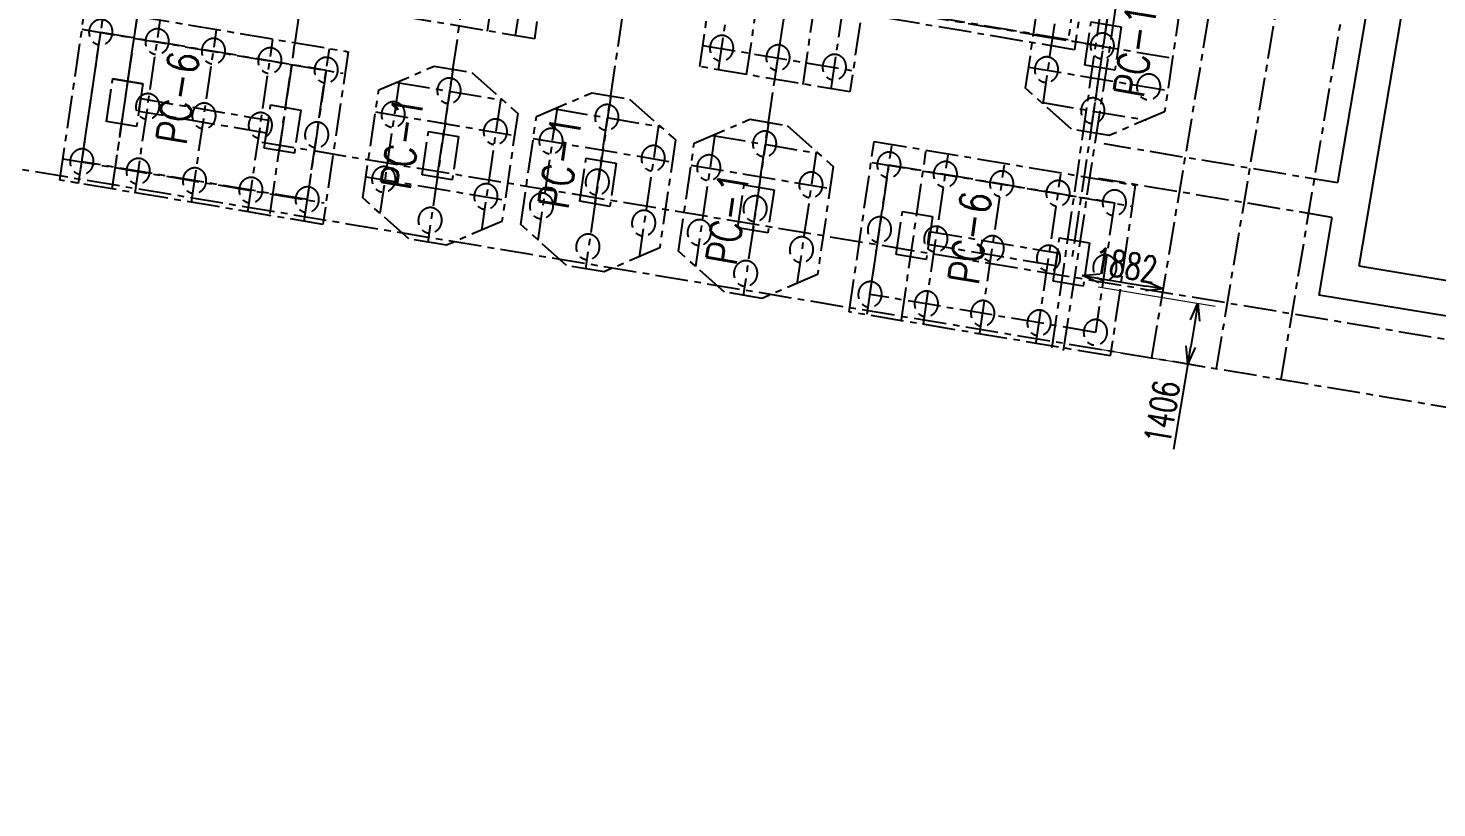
# Model space of a CAD drawing. Header units: millimetres. Extents: x 6239764 to 13047540, y 367704 to 979893.
# Drawn here: x 8120330 to 8152590, y 394037 to 411889 of the extents above; entities that cross this region are included whole.
import ezdxf

# ---------------------------------------------------------------- set-up
doc = ezdxf.new("R2010")
doc.units = ezdxf.units.MM
doc.header["$LTSCALE"] = 300
doc.linetypes.add('CENTER', pattern=[2, 1.25, -0.25, 0.25, -0.25])
doc.styles.get("Standard").update_dxf_attribs({"font": 'txt8.shx', "width": 0.7, "bigfont": 'hztxt_ii.shx'})
doc.dimstyles.new('STANDARD$0', dxfattribs={"dimscale": 200, "dimtxt": 3, "dimasz": 2, "dimexe": 2, "dimexo": 2, "dimgap": 0.5, "dimtad": 1, "dimdec": 0, "dimdsep": 46, "dimtxsty": 'Standard', "dimblk": 'OPEN30', "dimcen": 0, "dimclrd": 256, "dimclre": 256, "dimclrt": 256, "dimadec": 0, "dimazin": 0, "dimtfac": 1, "dimtdec": 0, "dimtmove": 0, "dimatfit": 3, "dimldrblk": 'OPEN30', "dimfxl": 2, "dimlwd": 25, "dimlwe": 15, "dimarcsym": 0})

# ---------------------------------------------------------------- blocks, each defined once
blk = doc.blocks.new('_Open30')
at = {"color": 0, "linetype": 'ByBlock', "lineweight": -2}
for p, q in [((-1, 0.268), (0, 0)), ((0, 0), (-1, -0.268)), ((0, 0), (-1, 0))]:
    blk.add_line(p, q, dxfattribs=at)
blk = doc.blocks.new('*D1395')
at = {"lineweight": 15, "ltscale": 2, "transparency": 16777216}
for p, q in [((8144837, 405970), (8147513, 405523)), ((8144606, 404583), (8147281, 404136))]:
    blk.add_line(p, q, dxfattribs=at)
at = {"lineweight": 25, "ltscale": 2, "transparency": 16777216}
for p, q in [((8147053, 405194), (8146953, 404597)), ((8146887, 404202), (8146561, 402249))]:
    blk.add_line(p, q, dxfattribs=at)
at = {"layer": 'Defpoints', "color": 0, "linetype": 'CENTER', "ltscale": 2, "transparency": 16777216}
for p in [(8144443, 406036, 12095), (8144211, 404649, 12100), (8146887, 404202)]:
    blk.add_point(p, dxfattribs=at)
at = {"linetype": 'CENTER', "lineweight": 25, "ltscale": 2, "transparency": 16777216, "xscale": 400, "yscale": 400, "zscale": 400}
for p, rotation in [((8147118, 405589), 80.52275411682078), ((8146887, 404202), 260.5227541168207)]:
    blk.add_blockref('_Open30', p, dxfattribs=dict(at, rotation=rotation))
at = {"linetype": 'CENTER', "lineweight": -3, "ltscale": 2, "transparency": 16777216, "insert": (8146296, 403094), "char_height": 600, "attachment_point": 5, "rotation": 80.5228}
blk.add_mtext('1406', dxfattribs=at)
blk = doc.blocks.new('*D1396')
at = {"lineweight": 25, "ltscale": 2, "transparency": 16777216}
blk.add_line((8144865, 406161), (8145932, 405983), dxfattribs=at)
at = {"lineweight": 15, "ltscale": 2, "transparency": 16777216}
for p, q in [((8144405, 405832), (8144405, 405832)), ((8146261, 405522), (8146261, 405522))]:
    blk.add_line(p, q, dxfattribs=at)
at = {"layer": 'Defpoints', "color": 0, "linetype": 'CENTER', "ltscale": 2, "transparency": 16777216}
for p in [(8144470, 406226, 12088), (8146327, 405917), (8146327, 405917)]:
    blk.add_point(p, dxfattribs=at)
at = {"linetype": 'CENTER', "lineweight": 25, "ltscale": 2, "transparency": 16777216, "xscale": 400, "yscale": 400, "zscale": 400}
for p, rotation in [((8144470, 406226), 170.5289534937442), ((8146327, 405917), 350.5289534937442)]:
    blk.add_blockref('_Open30', p, dxfattribs=dict(at, rotation=rotation))
at = {"linetype": 'CENTER', "lineweight": -3, "ltscale": 2, "transparency": 16777216, "insert": (8145464, 406466), "char_height": 600, "attachment_point": 5, "rotation": 350.529}
blk.add_mtext('1882', dxfattribs=at)

msp = doc.modelspace()

# ---------------------------------------------------------------- linework, layer by layer
at = {"linetype": 'CENTER', "lineweight": -3, "ltscale": 2, "extrusion": (0.488696, -0.037706, 0.871639)}
for p, q in [((8126089.4, 409124.8, 22518.8), (8130415, 438688, 21372.5)), ((8129703, 408516.5, 20466.5), (8134028.5, 438079.7, 19320.2)), ((8122251.6, 408200.6, 24630.5), (8126069.6, 434294.4, 23618.7)), ((8122251.6, 408200.6, 24630.5), (8126012.9, 433907.7, 23633.7)), ((8122540.9, 410178, 24553.8), (8126012.9, 433907.7, 23633.7)), ((8133316.5, 407908.2, 18414.1), (8136853.7, 432082.8, 17476.8)), ((8136930.1, 407299.9, 16361.8), (8140467.3, 431474.5, 15424.5)), ((8147694.4, 430257.9, 11319.8), (8144222.4, 406528.2, 12239.9)), ((8144042.3, 404510.5, 11698.3), (8147905.3, 429822.9, 10985.9)), ((8143783, 404575.7, 12401.8), (8145895, 419242, 11852.1)), ((8130847.3, 411819, 19967.7), (8131426, 415774, 19814.4)), ((8131492.6, 411710.4, 19601.2), (8132071.3, 415665.3, 19447.9)), ((8144962.9, 411469, 12038.5), (8123264.2, 415121.7, 24362.2)), ((8136138.7, 410928.3, 16962.5), (8136717.3, 414883.2, 16809.2)), ((8136783.9, 410819.7, 16596), (8137362.6, 414774.6, 16442.7)), ((8137429.2, 410711, 16229.6), (8138007.9, 414666, 16076.2)), ((8138074.5, 410602.4, 15863.1), (8138653.2, 414557.4, 15709.7)), ((8138719.8, 410493.8, 15496.6), (8139298.5, 414448.7, 15343.2)), ((8145235.1, 413449.4, 11971.6), (8144656.4, 409494.4, 12124.9)), ((8144005.2, 413178, 12649.4), (8143563.2, 410156.9, 12766.5)), ((8121485.8, 408329.5, 25065.4), (8122057.3, 412235, 24914)), ((8122258.8, 408250, 24628.6), (8122823, 412106.1, 24479.1)), ((8122776.4, 408112.2, 24332.4), (8123355.1, 412067.2, 24179.1)), ((8121562, 411862.5, 25175.6), (8127541.6, 410855.9, 21779.5)), ((8124067, 407895, 23599.5), (8124645.6, 411849.9, 23446.1)), ((8143354, 411739.8, 12952.2), (8146537.4, 411204, 11144.3)), ((8125357.5, 407677.7, 22866.5), (8125936.2, 411632.7, 22713.2)), ((8125868.2, 407642.4, 22578.6), (8126432.4, 411498.5, 22429.1)), ((8126648.1, 407460.5, 22133.5), (8127226.8, 411415.4, 21980.2)), ((8135780.8, 411495.1, 17187.7), (8139222.3, 410915.7, 15233.1)), ((8143245.5, 410998.3, 12981), (8146428.9, 410462.4, 11173)), ((8122124.4, 409741.6, 24768.5), (8122269.1, 410730.3, 24730.1)), ((8122124.4, 409741.6, 24768.5), (8122269.1, 410730.3, 24730.1)), ((8122269.1, 410730.3, 24730.1), (8122957.4, 410614.5, 24339.2)), ((8122269.1, 410730.3, 24730.1), (8122957.4, 410614.5, 24339.2)), ((8130057.4, 410938.9, 20372.5), (8129478.7, 406984, 20525.9)), ((8128827.6, 410667.5, 21050.3), (8128385.5, 407646.4, 21167.5)), ((8128780.5, 410647.3, 21075.8), (8131189.6, 410241.8, 19707.6)), ((8131150.6, 410276.5, 19731), (8130708.5, 407255.3, 19848.1)), ((8132441.2, 410059.2, 18998), (8131999.1, 407038.1, 19115.1)), ((8132394.1, 410039, 19023.5), (8134803.2, 409633.5, 17655.3)), ((8133671, 410330.6, 18320.2), (8133092.3, 406375.6, 18473.6)), ((8143524.2, 410191.6, 12789.9), (8145933.2, 409786, 11421.7)), ((8128284.9, 409970.9, 21324.5), (8131468.3, 409435, 19516.5)), ((8137284.6, 409722.3, 16267.9), (8136705.9, 405767.3, 16421.3)), ((8134764.2, 409668.2, 17678.6), (8134322.1, 406647, 17795.8)), ((8136054.7, 409450.9, 16945.7), (8135612.7, 406429.8, 17062.8)), ((8136007.7, 409430.7, 16971.2), (8138416.8, 409025.2, 15603)), ((8131898.4, 409362.6, 19272.1), (8135081.8, 408826.7, 17464.1)), ((8138377.8, 409059.9, 15626.3), (8137935.7, 406038.7, 15743.5)), ((8139543.8, 405340.3, 14811.7), (8140108, 409196.4, 14662.2)), ((8140326.7, 405208.5, 14367), (8140890.9, 409064.6, 14217.5)), ((8121128, 408896.2, 25290.6), (8127107.6, 407889.6, 21894.5)), ((8135512, 408754.3, 17219.8), (8138695.4, 408218.4, 15411.8)), ((8139655.7, 408816.6, 14899.3), (8145592.3, 407817.2, 11527.6)), ((8140834.3, 405123, 14078.7), (8141398.5, 408979.1, 13929.2)), ((8142124.9, 404905.8, 13345.7), (8142689.1, 408761.8, 13196.2)), ((8128067.9, 408487.8, 21382), (8131251.3, 407951.9, 19574)), ((8143415.4, 404688.5, 12612.8), (8143979.7, 408544.6, 12463.3))]:
    msp.add_line(p, q, dxfattribs=at)
at = {"linetype": 'CENTER', "lineweight": -3, "ltscale": 2}
for p, q in [((8147543.1, 404092.9), (8152044.6, 431076.6)), ((8146063.5, 404339.7), (8150310.4, 429797)), ((8149022.6, 403846), (8153067.7, 428093.9)), ((8150317.8, 408346.3), (8144974.6, 409237.7)), ((8150184.8, 407557.5), (8144843, 408448.6))]:
    msp.add_line(p, q, dxfattribs=at)
for p, q in [((8151933.2, 417927.8), (8150317.8, 408346.3)), ((8152720.7, 417786.7), (8150807.2, 406437)), ((8150184.8, 407557.5), (8149886.9, 405777.3)), ((8181851.4, 401342.3, -72.5), (8150807.2, 406437, -72.5)), ((8181719.8, 400553.3, -72.5), (8149886.9, 405777.3, -72.5))]:
    msp.add_line(p, q)
at = {"linetype": 'CENTER', "lineweight": -3, "ltscale": 2, "extrusion": (-0.035423, 0.009735, 0.999325)}
msp.add_line((8106290.8, 410974.4, 10693.8), (8184314.6, 397958.8, 13586.3), dxfattribs=at)
at = {"linetype": 'CENTER', "lineweight": -3, "ltscale": 2, "extrusion": (0.457472, -0.028657, 0.888762)}
msp.add_line((8125677.8, 409282.2, 65449.5), (8195148.7, 397715.5, 29317.9), dxfattribs=at)
at = {"linetype": 'CENTER', "lineweight": -3, "ltscale": 2, "extrusion": (0.488696, -0.037706, 0.871639), "elevation": 3975390.2}
for points in [[(1036697.9, -7044173.5), (1037240.7, -7037254.8), (1042374.9, -7037657.6), (1041832.1, -7044576.3)], [(1036912.9, -7043989.8), (1037424.4, -7037469.8), (1042159.9, -7037841.3), (1041648.3, -7044361.3)], [(1036309.1, -7026017.5), (1040296.9, -7026330.4), (1039984, -7030318.1), (1035996.3, -7030005.2)], [(1035652.1, -7034391.8), (1039639.9, -7034704.6), (1039327, -7038692.4), (1035339.2, -7038379.5)], [(1031933.8, -7017860.3), (1035921.5, -7018173.1), (1035374, -7025151.7), (1031386.2, -7024838.8)], [(1036365.3, -7044478.4), (1037362.3, -7044556.7), (1037299.7, -7045354.2), (1036302.8, -7045276)], [(1032393.1, -7018397.9), (1035383.9, -7018632.5), (1034914.6, -7024614.1), (1031923.8, -7024379.5)], [(1033351.7, -7018964.6), (1034348.7, -7019042.8), (1034286.1, -7019840.3), (1033289.2, -7019762.1)], [(1033351.7, -7018964.6), (1034348.7, -7019042.8), (1034286.1, -7019840.3), (1033289.2, -7019762.1)], [(1033351.7, -7018964.6), (1034348.7, -7019042.8), (1034286.1, -7019840.3), (1033289.2, -7019762.1)], [(1033638.1, -7019789.5), (1033937.2, -7019813), (1033671.2, -7023202.5), (1033372.1, -7023179.1)], [(1033023.2, -7023151.7), (1034020.2, -7023229.9), (1033957.6, -7024027.5), (1032960.6, -7023949.2)], [(1032694.7, -7027338.8), (1033691.6, -7027417), (1033629.1, -7028214.6), (1032632.1, -7028136.4)], [(1030315.7, -7038802.9), (1034253.6, -7039111.8), (1033710, -7046040.5), (1029772.1, -7045731.6)], [(1032366.2, -7031526), (1033363.1, -7031604.2), (1033300.6, -7032401.7), (1032303.6, -7032323.5)], [(1030752.1, -7039313.6), (1033742.9, -7039548.2), (1033273.6, -7045529.8), (1030282.8, -7045295.2)], [(1032037.7, -7035713.1), (1033034.6, -7035791.3), (1032972, -7036588.9), (1031975.1, -7036510.6)], [(1031707.6, -7039920.2), (1032704.5, -7039998.4), (1032642, -7040795.9), (1031645, -7040717.7)], [(1031995.5, -7040725.2), (1032294.6, -7040748.6), (1032028.7, -7044138.2), (1031729.6, -7044114.7)], [(1031380.7, -7044087.4), (1032377.6, -7044165.6), (1032315, -7044963.1), (1031318.1, -7044884.9)]]:
    msp.add_lwpolyline(points, close=True, dxfattribs=at)
for points in [[(1034799.5, -7045258.4), (1034877.8, -7044261.4), (1035731.1, -7042974.2), (1038223.4, -7043169.8), (1038865.5, -7044574.3), (1038787.3, -7045571.2), (1037934, -7046858.4), (1035441.6, -7046662.9), (1034799.5, -7045258.4)], [(1031128.9, -7028118.7), (1031207.1, -7027121.8), (1032060.4, -7025834.6), (1034552.8, -7026030.2), (1035194.9, -7027434.7), (1035116.7, -7028431.6), (1034263.4, -7029718.8), (1031771, -7029523.3), (1031128.9, -7028118.7)], [(1030800.4, -7032305.9), (1030878.6, -7031308.9), (1031731.9, -7030021.7), (1034224.2, -7030217.3), (1034866.4, -7031621.8), (1034788.1, -7032618.8), (1033934.8, -7033906), (1031442.5, -7033710.4), (1030800.4, -7032305.9)], [(1030471.9, -7036493), (1030550.1, -7035496.1), (1031403.4, -7034208.9), (1033895.7, -7034404.4), (1034537.8, -7035808.9), (1034459.6, -7036805.9), (1033606.3, -7038093.1), (1031114, -7037897.5), (1030471.9, -7036493)]]:
    msp.add_lwpolyline(points, dxfattribs=at)
at = {"linetype": 'CENTER', "lineweight": -3, "ltscale": 2, "extrusion": (0.488696, -0.037706, 0.871639)}
for centre in [(1035383.9, -7018632.5, 3975390.2), (1035266.6, -7020127.9, 3975390.2), (1035149.3, -7021623.3, 3975390.2), (1036111.5, -7034929.3, 3975390.2), (1036834.1, -7044896.4, 3975390.2), (1035032, -7023118.7, 3975390.2), (1035994.1, -7036424.7, 3975390.2), (1034914.6, -7024614.1, 3975390.2), (1035876.8, -7037920.1, 3975390.2), (1036192.8, -7043481.9, 3975390.2), (1034658.9, -7027874.1, 3975390.2), (1035980, -7046193.6, 3975390.2), (1033771.2, -7020010.6, 3975390.2), (1033653.9, -7021506, 3975390.2), (1034017.5, -7026459.6, 3975390.2), (1034330.3, -7032061.2, 3975390.2), (1035338.7, -7044779.1, 3975390.2), (1033536.6, -7023001.4, 3975390.2), (1033419.2, -7024496.8, 3975390.2), (1033804.8, -7029171.3, 3975390.2), (1033689, -7030646.7, 3975390.2), (1034001.8, -7036248.4, 3975390.2), (1032393.1, -7018397.9, 3975390.2), (1033476.3, -7033358.4, 3975390.2), (1033742.9, -7039548.2, 3975390.2), (1032275.8, -7019893.3, 3975390.2), (1033360.5, -7034833.9, 3975390.2), (1033625.6, -7041043.6, 3975390.2), (1032158.5, -7021388.7, 3975390.2), (1032041.1, -7022884.1, 3975390.2), (1032522.1, -7026342.3, 3975390.2), (1032834.9, -7031943.9, 3975390.2), (1033147.8, -7037545.5, 3975390.2), (1033508.3, -7042539, 3975390.2), (1031923.8, -7024379.5, 3975390.2), (1032309.4, -7029053.9, 3975390.2), (1032193.6, -7030529.4, 3975390.2), (1033391, -7044034.4, 3975390.2), (1033273.6, -7045529.8, 3975390.2), (1031668, -7027639.5, 3975390.2), (1032506.4, -7036131, 3975390.2), (1031980.9, -7033241.1, 3975390.2), (1031865.1, -7034716.5, 3975390.2), (1032247.5, -7039430.9, 3975390.2), (1031339.5, -7031826.6, 3975390.2), (1032130.2, -7040926.3, 3975390.2), (1032012.9, -7042421.7, 3975390.2), (1031652.4, -7037428.2, 3975390.2), (1031895.6, -7043917.1, 3975390.2), (1031011, -7036013.7, 3975390.2), (1031778.2, -7045412.5, 3975390.2), (1030752.1, -7039313.6, 3975390.2), (1030634.8, -7040809, 3975390.2), (1030517.5, -7042304.4, 3975390.2), (1030400.1, -7043799.8, 3975390.2), (1030282.8, -7045295.2, 3975390.2)]:
    msp.add_circle(centre, 300, dxfattribs=at)

# ---------------------------------------------------------------- texts
at = {"linetype": 'CENTER', "lineweight": -3, "ltscale": 2, "extrusion": (0.488696, -0.037706, 0.871639), "width": 0.7}
for s, p in [('PC-1', (1035699.1, -7046088.3, 3975390.2)), ('PC-6', (1032937, -7021101.3, 3975390.2)), ('PC-1', (1032302.9, -7027069.8, 3975390.2)), ('PC-1', (1032137.7, -7031242.2, 3975390.2)), ('PC-1', (1031153.1, -7035749.5, 3975390.2)), ('PC-6', (1031136.1, -7042136.5, 3975390.2))]:
    msp.add_text(s, height=800, rotation=355.5139, dxfattribs=at).set_placement(p)

# ---------------------------------------------------------------- dimensions: what is measured, and where the dimension line sits
at = {"linetype": 'CENTER', "lineweight": -3, "ltscale": 2}
for p1, p2, distance, picture, middle in [((8144470.3, 406226.5, 12087.9), (8146326.6, 405916.8), 0, '*D1396', (8145464.3, 406466.2)), ((8144442.6, 406035.7, 12095.1), (8144211.1, 404648.7, 12099.6), 2712.8, '*D1395', (8146296.4, 403094.1))]:
    dim = msp.add_aligned_dim(p1=p1, p2=p2, distance=distance, dimstyle='STANDARD$0', override={"dimarcsym": 1}, dxfattribs=at)
    dim.commit()
    dim.dimension.update_dxf_attribs({"geometry": picture, "text_midpoint": middle})

doc.saveas('drawing.dxf')
